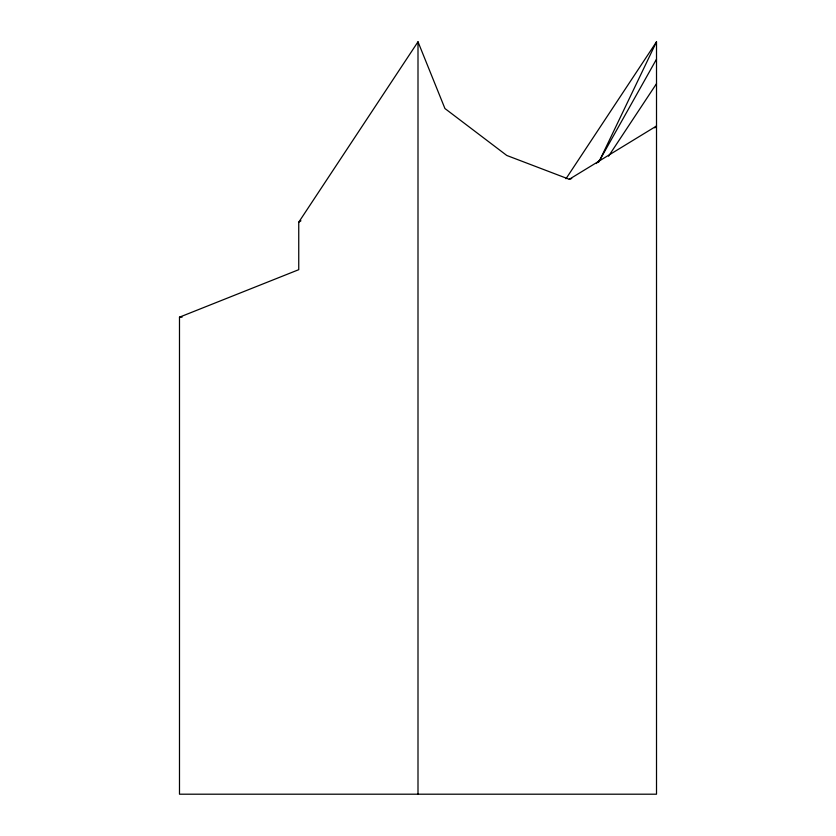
<?xml version="1.0" encoding="UTF-8"?>
<svg xmlns="http://www.w3.org/2000/svg" width="836" height="836" viewBox="0 0 836 836"><rect width="100%" height="100%" fill="white"/><g stroke="black" fill="none" stroke-linecap="round" stroke-linejoin="round"><path stroke-width="1.25" d="M571.73 178.486L569.264 179.291L506.783 155.465L444.93 108.523L418 41.8L298.745 222.198L298.745 269.683L179.489 317.168L179.489 794.2L656.511 794.2L656.511 41.8L599.934 159.885L596.246 163.553M598.628 162.194L656.511 59.168M565.993 178.726L656.511 41.8M608.566 156.186L656.511 83.673M654.755 127.866L656.511 126.006L569.264 179.291M298.745 222.198L300.95 220.819M179.489 317.168L182.091 317.168M418 41.8L418 794.2"/></g></svg>
